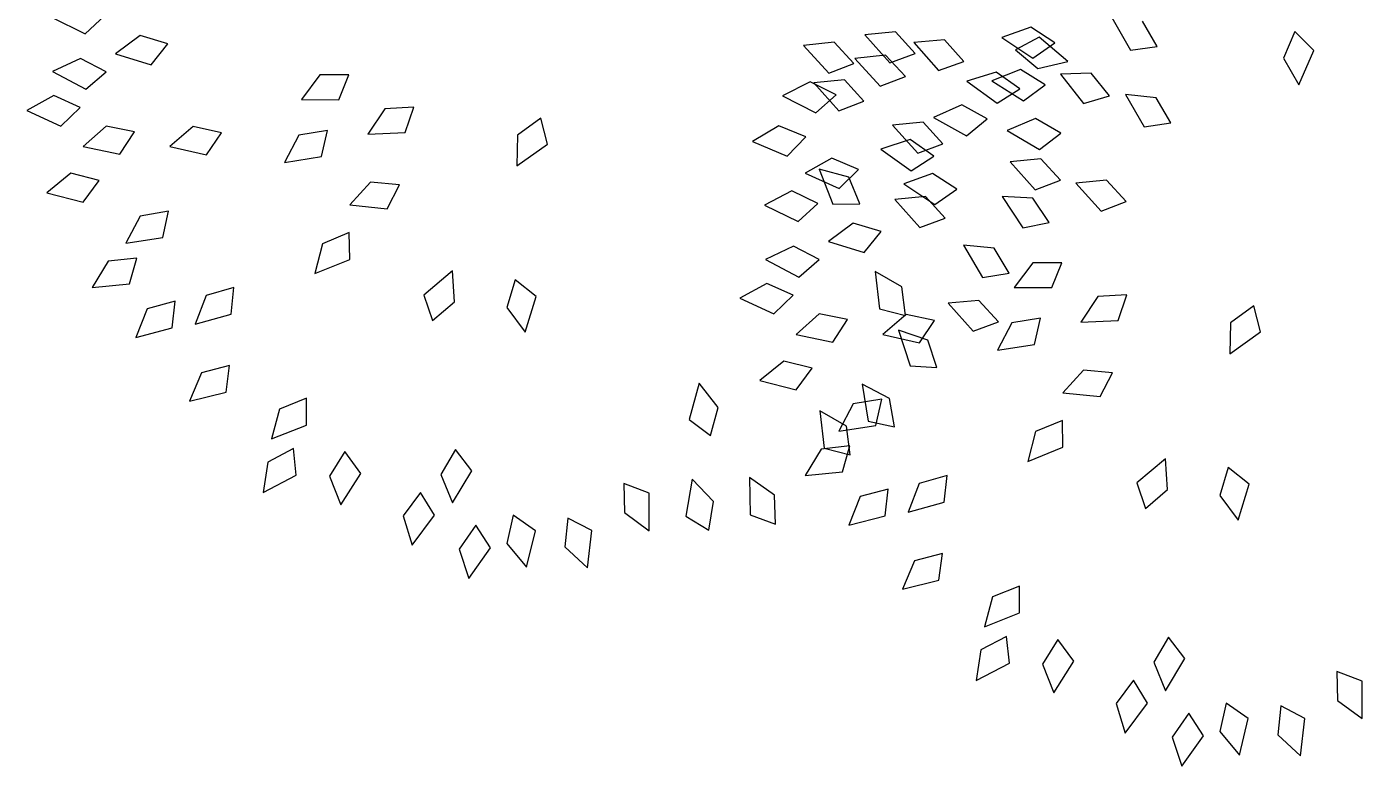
# Model space of a CAD drawing. Header units: millimetres. Extents: x -1705246 to 222838, y -3231245 to 126310.
# Drawn here: x 45312.7 to 45628.9, y -34882.8 to -34707.7 of the extents above; entities that cross this region are included whole.
import ezdxf

# ---------------------------------------------------------------- set-up
doc = ezdxf.new("R2010")
doc.units = ezdxf.units.MM
doc.layers.add('250', color=250, linetype='Continuous')

msp = doc.modelspace()

# ---------------------------------------------------------------- linework, layer by layer
at = {"layer": '250', "color": 251}
for p, q in [((45318.53, -34705.43), (45326.5, -34709.34)), ((45318.53, -34705.43), (45326.5, -34709.34)), ((45326.5, -34709.34), (45331.2, -34705.04)), ((45326.5, -34709.34), (45331.2, -34705.04)), ((45569.67, -34705.49), (45574.05, -34713.22)), ((45569.67, -34705.49), (45574.05, -34713.22)), ((45518.39, -34708.92), (45511.13, -34709.61)), ((45518.39, -34708.92), (45511.13, -34709.61)), ((45523.04, -34713.98), (45518.39, -34708.92)), ((45523.04, -34713.98), (45518.39, -34708.92)), ((45550.43, -34707.74), (45543.57, -34710.2)), ((45550.43, -34707.74), (45543.57, -34710.2)), ((45556.18, -34711.51), (45550.43, -34707.74)), ((45556.18, -34711.51), (45550.43, -34707.74)), ((45580.36, -34712.32), (45576.91, -34706.38)), ((45580.36, -34712.32), (45576.91, -34706.38)), ((45613, -34708.79), (45610.28, -34715.1)), ((45613, -34708.79), (45610.28, -34715.1)), ((45617.48, -34713.32), (45613, -34708.79)), ((45617.48, -34713.32), (45613, -34708.79)), ((45339.56, -34709.74), (45333.68, -34714.06)), ((45339.56, -34709.74), (45333.68, -34714.06)), ((45346.14, -34711.71), (45339.56, -34709.74)), ((45346.14, -34711.71), (45339.56, -34709.74)), ((45342.17, -34716.68), (45346.14, -34711.71)), ((45342.17, -34716.68), (45346.14, -34711.71)), ((45503.89, -34711.35), (45496.64, -34712.1)), ((45503.89, -34711.35), (45496.64, -34712.1)), ((45496.64, -34712.1), (45502.62, -34718.66)), ((45496.64, -34712.1), (45502.62, -34718.66)), ((45508.57, -34716.39), (45503.89, -34711.35)), ((45508.57, -34716.39), (45503.89, -34711.35)), ((45511.13, -34709.61), (45517.07, -34716.22)), ((45511.13, -34709.61), (45517.07, -34716.22)), ((45529.99, -34710.78), (45522.73, -34711.42)), ((45529.99, -34710.78), (45522.73, -34711.42)), ((45522.73, -34711.42), (45528.61, -34718.07)), ((45522.73, -34711.42), (45528.61, -34718.07)), ((45534.6, -34715.88), (45529.99, -34710.78)), ((45534.6, -34715.88), (45529.99, -34710.78)), ((45543.57, -34710.2), (45550.95, -34715.14)), ((45543.57, -34710.2), (45550.95, -34715.14)), ((45552.46, -34710.15), (45546.85, -34713.17)), ((45552.46, -34710.15), (45546.85, -34713.17)), ((45550.95, -34715.14), (45556.18, -34711.51)), ((45550.95, -34715.14), (45556.18, -34711.51)), ((45559.24, -34715.89), (45552.46, -34710.15)), ((45559.24, -34715.89), (45552.46, -34710.15)), ((45574.05, -34713.22), (45580.36, -34712.32)), ((45574.05, -34713.22), (45580.36, -34712.32)), ((45325.4, -34715.17), (45318.81, -34718.3)), ((45325.4, -34715.17), (45318.81, -34718.3)), ((45331.49, -34718.34), (45325.4, -34715.17)), ((45331.49, -34718.34), (45325.4, -34715.17)), ((45333.68, -34714.06), (45342.17, -34716.68)), ((45333.68, -34714.06), (45342.17, -34716.68)), ((45516.06, -34714.41), (45508.8, -34715.18)), ((45516.06, -34714.41), (45508.8, -34715.18)), ((45508.8, -34715.18), (45514.81, -34721.72)), ((45508.8, -34715.18), (45514.81, -34721.72)), ((45520.75, -34719.43), (45516.06, -34714.41)), ((45520.75, -34719.43), (45516.06, -34714.41)), ((45517.07, -34716.22), (45523.04, -34713.98)), ((45517.07, -34716.22), (45523.04, -34713.98)), ((45546.85, -34713.17), (45552.14, -34717.56)), ((45546.85, -34713.17), (45552.14, -34717.56)), ((45610.28, -34715.1), (45613.89, -34721.44)), ((45610.28, -34715.1), (45613.89, -34721.44)), ((45613.89, -34721.44), (45617.48, -34713.32)), ((45613.89, -34721.44), (45617.48, -34713.32)), ((45318.81, -34718.3), (45326.65, -34722.48)), ((45318.81, -34718.3), (45326.65, -34722.48)), ((45326.65, -34722.48), (45331.49, -34718.34)), ((45326.65, -34722.48), (45331.49, -34718.34)), ((45502.62, -34718.66), (45508.57, -34716.39)), ((45502.62, -34718.66), (45508.57, -34716.39)), ((45528.61, -34718.07), (45534.6, -34715.88)), ((45528.61, -34718.07), (45534.6, -34715.88)), ((45542.29, -34718.4), (45535.34, -34720.58)), ((45542.29, -34718.4), (45535.34, -34720.58)), ((45548.04, -34717.84), (45541.24, -34720.48)), ((45548.04, -34717.84), (45541.24, -34720.48)), ((45547.89, -34722.38), (45542.29, -34718.4)), ((45547.89, -34722.38), (45542.29, -34718.4)), ((45553.88, -34721.45), (45548.04, -34717.84)), ((45553.88, -34721.45), (45548.04, -34717.84)), ((45552.14, -34717.56), (45559.24, -34715.89)), ((45552.14, -34717.56), (45559.24, -34715.89)), ((45564.73, -34718.68), (45557.45, -34718.93)), ((45564.73, -34718.68), (45557.45, -34718.93)), ((45569.06, -34724.02), (45564.73, -34718.68)), ((45569.06, -34724.02), (45564.73, -34718.68)), ((45382.09, -34719.09), (45377.72, -34724.93)), ((45382.09, -34719.09), (45377.72, -34724.93)), ((45388.96, -34719.06), (45382.09, -34719.09)), ((45388.96, -34719.06), (45382.09, -34719.09)), ((45386.6, -34724.98), (45388.96, -34719.06)), ((45386.6, -34724.98), (45388.96, -34719.06)), ((45498.21, -34720.76), (45491.67, -34724)), ((45498.21, -34720.76), (45491.67, -34724)), ((45504.35, -34723.83), (45498.21, -34720.76)), ((45504.35, -34723.83), (45498.21, -34720.76)), ((45506.3, -34720.26), (45499.04, -34720.95)), ((45506.3, -34720.26), (45499.04, -34720.95)), ((45499.04, -34720.95), (45504.98, -34727.56)), ((45499.04, -34720.95), (45504.98, -34727.56)), ((45510.94, -34725.32), (45506.3, -34720.26)), ((45510.94, -34725.32), (45506.3, -34720.26)), ((45514.81, -34721.72), (45520.75, -34719.43)), ((45514.81, -34721.72), (45520.75, -34719.43)), ((45535.34, -34720.58), (45542.52, -34725.81)), ((45535.34, -34720.58), (45542.52, -34725.81)), ((45541.24, -34720.48), (45548.74, -34725.22)), ((45541.24, -34720.48), (45548.74, -34725.22)), ((45548.74, -34725.22), (45553.88, -34721.45)), ((45548.74, -34725.22), (45553.88, -34721.45)), ((45557.45, -34718.93), (45562.97, -34725.88)), ((45557.45, -34718.93), (45562.97, -34725.88)), ((45319.08, -34723.97), (45312.69, -34727.48)), ((45319.08, -34723.97), (45312.69, -34727.48)), ((45325.35, -34726.78), (45319.08, -34723.97)), ((45325.35, -34726.78), (45319.08, -34723.97)), ((45377.72, -34724.93), (45386.6, -34724.98)), ((45377.72, -34724.93), (45386.6, -34724.98)), ((45491.67, -34724), (45499.58, -34728.05)), ((45491.67, -34724), (45499.58, -34728.05)), ((45499.58, -34728.05), (45504.35, -34723.83)), ((45499.58, -34728.05), (45504.35, -34723.83)), ((45542.52, -34725.81), (45547.89, -34722.38)), ((45542.52, -34725.81), (45547.89, -34722.38)), ((45562.97, -34725.88), (45569.06, -34724.02)), ((45562.97, -34725.88), (45569.06, -34724.02)), ((45572.85, -34723.7), (45577.32, -34731.37)), ((45580.1, -34724.5), (45572.85, -34723.7)), ((45572.85, -34723.7), (45577.32, -34731.37)), ((45580.1, -34724.5), (45572.85, -34723.7)), ((45583.61, -34730.4), (45580.1, -34724.5)), ((45583.61, -34730.4), (45580.1, -34724.5)), ((45312.69, -34727.48), (45320.76, -34731.2)), ((45312.69, -34727.48), (45320.76, -34731.2)), ((45320.76, -34731.2), (45325.35, -34726.78)), ((45320.76, -34731.2), (45325.35, -34726.78)), ((45397.5, -34727.09), (45393.44, -34733.15)), ((45397.5, -34727.09), (45393.44, -34733.15)), ((45404.36, -34726.7), (45397.5, -34727.09)), ((45404.36, -34726.7), (45397.5, -34727.09)), ((45402.31, -34732.74), (45404.36, -34726.7)), ((45402.31, -34732.74), (45404.36, -34726.7)), ((45504.98, -34727.56), (45510.94, -34725.32)), ((45504.98, -34727.56), (45510.94, -34725.32)), ((45534.09, -34726.16), (45527.45, -34729.16)), ((45534.09, -34726.16), (45527.45, -34729.16)), ((45540.13, -34729.45), (45534.09, -34726.16)), ((45540.13, -34729.45), (45534.09, -34726.16)), ((45331.49, -34731.21), (45326.04, -34736.06)), ((45331.49, -34731.21), (45326.04, -34736.06)), ((45338.23, -34732.55), (45331.49, -34731.21)), ((45338.23, -34732.55), (45331.49, -34731.21)), ((45352.11, -34731.32), (45346.58, -34736.07)), ((45352.11, -34731.32), (45346.58, -34736.07)), ((45358.83, -34732.78), (45352.11, -34731.32)), ((45358.83, -34732.78), (45352.11, -34731.32)), ((45434.43, -34729.29), (45428.87, -34733.32)), ((45434.43, -34729.29), (45428.87, -34733.32)), ((45435.97, -34735.47), (45434.43, -34729.29)), ((45435.97, -34735.47), (45434.43, -34729.29)), ((45490.81, -34731.14), (45484.56, -34734.89)), ((45490.81, -34731.14), (45484.56, -34734.89)), ((45497.18, -34733.71), (45490.81, -34731.14)), ((45497.18, -34733.71), (45490.81, -34731.14)), ((45525, -34730.3), (45517.74, -34731)), ((45525, -34730.3), (45517.74, -34731)), ((45517.74, -34731), (45523.68, -34737.6)), ((45517.74, -34731), (45523.68, -34737.6)), ((45529.64, -34735.37), (45525, -34730.3)), ((45529.64, -34735.37), (45525, -34730.3)), ((45527.45, -34729.16), (45535.21, -34733.49)), ((45527.45, -34729.16), (45535.21, -34733.49)), ((45535.21, -34733.49), (45540.13, -34729.45)), ((45535.21, -34733.49), (45540.13, -34729.45)), ((45551.6, -34729.41), (45544.87, -34732.22)), ((45551.6, -34729.41), (45544.87, -34732.22)), ((45557.54, -34732.88), (45551.6, -34729.41)), ((45557.54, -34732.88), (45551.6, -34729.41)), ((45577.32, -34731.37), (45583.61, -34730.4)), ((45577.32, -34731.37), (45583.61, -34730.4)), ((45334.74, -34737.88), (45338.23, -34732.55)), ((45334.74, -34737.88), (45338.23, -34732.55)), ((45355.24, -34738.04), (45358.83, -34732.78)), ((45355.24, -34738.04), (45358.83, -34732.78)), ((45377.13, -34733.34), (45373.74, -34739.8)), ((45377.13, -34733.34), (45373.74, -34739.8)), ((45383.91, -34732.23), (45377.13, -34733.34)), ((45383.91, -34732.23), (45377.13, -34733.34)), ((45382.52, -34738.44), (45383.91, -34732.23)), ((45382.52, -34738.44), (45383.91, -34732.23)), ((45393.44, -34733.15), (45402.31, -34732.74)), ((45393.44, -34733.15), (45402.31, -34732.74)), ((45428.87, -34733.32), (45428.73, -34740.61)), ((45428.87, -34733.32), (45428.73, -34740.61)), ((45492.76, -34738.29), (45497.18, -34733.71)), ((45492.76, -34738.29), (45497.18, -34733.71)), ((45521.85, -34734.36), (45514.91, -34736.63)), ((45521.85, -34734.36), (45514.91, -34736.63)), ((45527.48, -34738.29), (45521.85, -34734.36)), ((45527.48, -34738.29), (45521.85, -34734.36)), ((45544.87, -34732.22), (45552.5, -34736.77)), ((45544.87, -34732.22), (45552.5, -34736.77)), ((45552.5, -34736.77), (45557.54, -34732.88)), ((45552.5, -34736.77), (45557.54, -34732.88)), ((45326.04, -34736.06), (45334.74, -34737.88)), ((45326.04, -34736.06), (45334.74, -34737.88)), ((45346.58, -34736.07), (45355.24, -34738.04)), ((45346.58, -34736.07), (45355.24, -34738.04)), ((45428.73, -34740.61), (45435.97, -34735.47)), ((45428.73, -34740.61), (45435.97, -34735.47)), ((45484.56, -34734.89), (45492.76, -34738.29)), ((45484.56, -34734.89), (45492.76, -34738.29)), ((45514.91, -34736.63), (45522.15, -34741.77)), ((45514.91, -34736.63), (45522.15, -34741.77)), ((45523.68, -34737.6), (45529.64, -34735.37)), ((45523.68, -34737.6), (45529.64, -34735.37)), ((45373.74, -34739.8), (45382.52, -34738.44)), ((45373.74, -34739.8), (45382.52, -34738.44)), ((45503.33, -34738.77), (45496.99, -34742.37)), ((45503.33, -34738.77), (45496.99, -34742.37)), ((45509.64, -34741.5), (45503.33, -34738.77)), ((45509.64, -34741.5), (45503.33, -34738.77)), ((45522.15, -34741.77), (45527.48, -34738.29)), ((45522.15, -34741.77), (45527.48, -34738.29)), ((45552.83, -34738.96), (45545.58, -34739.65)), ((45552.83, -34738.96), (45545.58, -34739.65)), ((45545.58, -34739.65), (45551.52, -34746.26)), ((45545.58, -34739.65), (45551.52, -34746.26)), ((45557.48, -34744.02), (45552.83, -34738.96)), ((45557.48, -34744.02), (45552.83, -34738.96)), ((45323.15, -34742.39), (45317.48, -34746.98)), ((45323.15, -34742.39), (45317.48, -34746.98)), ((45329.82, -34744.05), (45323.15, -34742.39)), ((45329.82, -34744.05), (45323.15, -34742.39)), ((45326.08, -34749.21), (45329.82, -34744.05)), ((45326.08, -34749.21), (45329.82, -34744.05)), ((45496.99, -34742.37), (45505.11, -34745.98)), ((45496.99, -34742.37), (45505.11, -34745.98)), ((45500.36, -34741.39), (45503.61, -34749.66)), ((45507.4, -34743.28), (45500.36, -34741.39)), ((45500.36, -34741.39), (45503.61, -34749.66)), ((45507.4, -34743.28), (45500.36, -34741.39)), ((45505.11, -34745.98), (45509.64, -34741.5)), ((45505.11, -34745.98), (45509.64, -34741.5)), ((45509.98, -34749.65), (45507.4, -34743.28)), ((45509.98, -34749.65), (45507.4, -34743.28)), ((45527.21, -34742.4), (45520.35, -34744.88)), ((45527.21, -34742.4), (45520.35, -34744.88)), ((45532.97, -34746.15), (45527.21, -34742.4)), ((45532.97, -34746.15), (45527.21, -34742.4)), ((45551.52, -34746.26), (45557.48, -34744.02)), ((45551.52, -34746.26), (45557.48, -34744.02)), ((45568.41, -34744.04), (45561.15, -34744.73)), ((45568.41, -34744.04), (45561.15, -34744.73)), ((45573.05, -34749.1), (45568.41, -34744.04)), ((45573.05, -34749.1), (45568.41, -34744.04)), ((45317.48, -34746.98), (45326.08, -34749.21)), ((45317.48, -34746.98), (45326.08, -34749.21)), ((45394.12, -34744.48), (45389.21, -34749.88)), ((45394.12, -34744.48), (45389.21, -34749.88)), ((45400.96, -34745.11), (45394.12, -34744.48)), ((45400.96, -34745.11), (45394.12, -34744.48)), ((45398.04, -34750.78), (45400.96, -34745.11)), ((45398.04, -34750.78), (45400.96, -34745.11)), ((45493.84, -34746.56), (45487.37, -34749.91)), ((45493.84, -34746.56), (45487.37, -34749.91)), ((45500.04, -34749.52), (45493.84, -34746.56)), ((45500.04, -34749.52), (45493.84, -34746.56)), ((45520.35, -34744.88), (45527.75, -34749.8)), ((45520.35, -34744.88), (45527.75, -34749.8)), ((45527.75, -34749.8), (45532.97, -34746.15)), ((45527.75, -34749.8), (45532.97, -34746.15)), ((45561.15, -34744.73), (45567.09, -34751.33)), ((45561.15, -34744.73), (45567.09, -34751.33)), ((45389.21, -34749.88), (45398.04, -34750.78)), ((45389.21, -34749.88), (45398.04, -34750.78)), ((45487.37, -34749.91), (45495.34, -34753.82)), ((45487.37, -34749.91), (45495.34, -34753.82)), ((45495.34, -34753.82), (45500.04, -34749.52)), ((45495.34, -34753.82), (45500.04, -34749.52)), ((45503.61, -34749.66), (45509.98, -34749.65)), ((45503.61, -34749.66), (45509.98, -34749.65)), ((45525.5, -34747.91), (45518.25, -34748.6)), ((45525.5, -34747.91), (45518.25, -34748.6)), ((45518.25, -34748.6), (45524.19, -34755.21)), ((45518.25, -34748.6), (45524.19, -34755.21)), ((45530.15, -34752.97), (45525.5, -34747.91)), ((45530.15, -34752.97), (45525.5, -34747.91)), ((45550.96, -34748.3), (45543.68, -34747.91)), ((45543.68, -34747.91), (45548.57, -34755.33)), ((45550.96, -34748.3), (45543.68, -34747.91)), ((45543.68, -34747.91), (45548.57, -34755.33)), ((45554.8, -34754), (45550.96, -34748.3)), ((45554.8, -34754), (45550.96, -34748.3)), ((45567.09, -34751.33), (45573.05, -34749.1)), ((45567.09, -34751.33), (45573.05, -34749.1)), ((45339.52, -34752.5), (45336.14, -34758.96)), ((45339.52, -34752.5), (45336.14, -34758.96)), ((45346.3, -34751.38), (45339.52, -34752.5)), ((45346.3, -34751.38), (45339.52, -34752.5)), ((45344.91, -34757.6), (45346.3, -34751.38)), ((45344.91, -34757.6), (45346.3, -34751.38)), ((45524.19, -34755.21), (45530.15, -34752.97)), ((45524.19, -34755.21), (45530.15, -34752.97)), ((45389.08, -34756.41), (45382.75, -34759.06)), ((45389.08, -34756.41), (45382.75, -34759.06)), ((45389.17, -34762.78), (45389.08, -34756.41)), ((45389.17, -34762.78), (45389.08, -34756.41)), ((45508.4, -34754.23), (45502.52, -34758.54)), ((45508.4, -34754.23), (45502.52, -34758.54)), ((45514.98, -34756.19), (45508.4, -34754.23)), ((45514.98, -34756.19), (45508.4, -34754.23)), ((45511.01, -34761.17), (45514.98, -34756.19)), ((45511.01, -34761.17), (45514.98, -34756.19)), ((45548.57, -34755.33), (45554.8, -34754)), ((45548.57, -34755.33), (45554.8, -34754)), ((45336.14, -34758.96), (45344.91, -34757.6)), ((45336.14, -34758.96), (45344.91, -34757.6)), ((45382.75, -34759.06), (45380.94, -34766.13)), ((45382.75, -34759.06), (45380.94, -34766.13)), ((45494.24, -34759.66), (45487.65, -34762.78)), ((45494.24, -34759.66), (45487.65, -34762.78)), ((45500.33, -34762.83), (45494.24, -34759.66)), ((45500.33, -34762.83), (45494.24, -34759.66)), ((45502.52, -34758.54), (45511.01, -34761.17)), ((45502.52, -34758.54), (45511.01, -34761.17)), ((45534.5, -34759.42), (45539.04, -34767.05)), ((45541.76, -34760.15), (45534.5, -34759.42)), ((45534.5, -34759.42), (45539.04, -34767.05)), ((45541.76, -34760.15), (45534.5, -34759.42)), ((45338.79, -34762.46), (45331.96, -34763.19)), ((45338.79, -34762.46), (45331.96, -34763.19)), ((45337.05, -34768.59), (45338.79, -34762.46)), ((45337.05, -34768.59), (45338.79, -34762.46)), ((45380.94, -34766.13), (45389.17, -34762.78)), ((45380.94, -34766.13), (45389.17, -34762.78)), ((45487.65, -34762.78), (45495.49, -34766.97)), ((45487.65, -34762.78), (45495.49, -34766.97)), ((45495.49, -34766.97), (45500.33, -34762.83)), ((45495.49, -34766.97), (45500.33, -34762.83)), ((45545.33, -34766.01), (45541.76, -34760.15)), ((45545.33, -34766.01), (45541.76, -34760.15)), ((45331.96, -34763.19), (45328.21, -34769.45)), ((45331.96, -34763.19), (45328.21, -34769.45)), ((45413.51, -34765.51), (45406.71, -34771.22)), ((45413.51, -34765.51), (45406.71, -34771.22)), ((45413.96, -34772.79), (45413.51, -34765.51)), ((45413.96, -34772.79), (45413.51, -34765.51)), ((45519.89, -34769.27), (45513.57, -34765.64)), ((45513.57, -34765.64), (45514.6, -34774.47)), ((45519.89, -34769.27), (45513.57, -34765.64)), ((45513.57, -34765.64), (45514.6, -34774.47)), ((45539.04, -34767.05), (45545.33, -34766.01)), ((45539.04, -34767.05), (45545.33, -34766.01)), ((45550.92, -34763.58), (45546.55, -34769.41)), ((45550.92, -34763.58), (45546.55, -34769.41)), ((45557.79, -34763.55), (45550.92, -34763.58)), ((45557.79, -34763.55), (45550.92, -34763.58)), ((45555.44, -34769.46), (45557.79, -34763.55)), ((45555.44, -34769.46), (45557.79, -34763.55)), ((45328.21, -34769.45), (45337.05, -34768.59)), ((45328.21, -34769.45), (45337.05, -34768.59)), ((45361.77, -34769.43), (45355.17, -34771.32)), ((45361.77, -34769.43), (45355.17, -34771.32)), ((45361.11, -34775.77), (45361.77, -34769.43)), ((45361.11, -34775.77), (45361.77, -34769.43)), ((45428.32, -34767.6), (45426.4, -34774.19)), ((45428.32, -34767.6), (45426.4, -34774.19)), ((45433.32, -34771.54), (45428.32, -34767.6)), ((45433.32, -34771.54), (45428.32, -34767.6)), ((45487.92, -34768.46), (45481.52, -34771.96)), ((45487.92, -34768.46), (45481.52, -34771.96)), ((45494.18, -34771.27), (45487.92, -34768.46)), ((45494.18, -34771.27), (45487.92, -34768.46)), ((45520.76, -34776.08), (45519.89, -34769.27)), ((45520.76, -34776.08), (45519.89, -34769.27)), ((45546.55, -34769.41), (45555.44, -34769.46)), ((45546.55, -34769.41), (45555.44, -34769.46)), ((45347.87, -34772.65), (45341.24, -34774.46)), ((45347.87, -34772.65), (45341.24, -34774.46)), ((45347.12, -34778.98), (45347.87, -34772.65)), ((45347.12, -34778.98), (45347.87, -34772.65)), ((45355.17, -34771.32), (45352.55, -34778.13)), ((45355.17, -34771.32), (45352.55, -34778.13)), ((45406.71, -34771.22), (45408.74, -34777.25)), ((45406.71, -34771.22), (45408.74, -34777.25)), ((45430.75, -34780.04), (45433.32, -34771.54)), ((45430.75, -34780.04), (45433.32, -34771.54)), ((45481.52, -34771.96), (45489.59, -34775.68)), ((45481.52, -34771.96), (45489.59, -34775.68)), ((45489.59, -34775.68), (45494.18, -34771.27)), ((45489.59, -34775.68), (45494.18, -34771.27)), ((45538.13, -34772.47), (45530.87, -34773.17)), ((45538.13, -34772.47), (45530.87, -34773.17)), ((45542.77, -34777.54), (45538.13, -34772.47)), ((45542.77, -34777.54), (45538.13, -34772.47)), ((45566.34, -34771.58), (45562.28, -34777.64)), ((45566.34, -34771.58), (45562.28, -34777.64)), ((45573.19, -34771.19), (45566.34, -34771.58)), ((45573.19, -34771.19), (45566.34, -34771.58)), ((45571.15, -34777.22), (45573.19, -34771.19)), ((45571.15, -34777.22), (45573.19, -34771.19)), ((45341.24, -34774.46), (45338.53, -34781.23)), ((45341.24, -34774.46), (45338.53, -34781.23)), ((45352.55, -34778.13), (45361.11, -34775.77)), ((45352.55, -34778.13), (45361.11, -34775.77)), ((45408.74, -34777.25), (45413.96, -34772.79)), ((45408.74, -34777.25), (45413.96, -34772.79)), ((45426.4, -34774.19), (45430.75, -34780.04)), ((45426.4, -34774.19), (45430.75, -34780.04)), ((45500.33, -34775.69), (45494.88, -34780.54)), ((45500.33, -34775.69), (45494.88, -34780.54)), ((45507.07, -34777.04), (45500.33, -34775.69)), ((45507.07, -34777.04), (45500.33, -34775.69)), ((45514.6, -34774.47), (45520.76, -34776.08)), ((45514.6, -34774.47), (45520.76, -34776.08)), ((45520.95, -34775.8), (45515.42, -34780.55)), ((45520.95, -34775.8), (45515.42, -34780.55)), ((45527.66, -34777.27), (45520.95, -34775.8)), ((45527.66, -34777.27), (45520.95, -34775.8)), ((45530.87, -34773.17), (45536.81, -34779.77)), ((45530.87, -34773.17), (45536.81, -34779.77)), ((45603.27, -34773.77), (45597.71, -34777.8)), ((45603.27, -34773.77), (45597.71, -34777.8)), ((45604.81, -34779.95), (45603.27, -34773.77)), ((45604.81, -34779.95), (45603.27, -34773.77)), ((45338.53, -34781.23), (45347.12, -34778.98)), ((45338.53, -34781.23), (45347.12, -34778.98)), ((45503.57, -34782.36), (45507.07, -34777.04)), ((45503.57, -34782.36), (45507.07, -34777.04)), ((45524.08, -34782.53), (45527.66, -34777.27)), ((45524.08, -34782.53), (45527.66, -34777.27)), ((45536.81, -34779.77), (45542.77, -34777.54)), ((45536.81, -34779.77), (45542.77, -34777.54)), ((45545.97, -34777.83), (45542.57, -34784.28)), ((45545.97, -34777.83), (45542.57, -34784.28)), ((45552.74, -34776.71), (45545.97, -34777.83)), ((45552.74, -34776.71), (45545.97, -34777.83)), ((45551.35, -34782.93), (45552.74, -34776.71)), ((45551.35, -34782.93), (45552.74, -34776.71)), ((45562.28, -34777.64), (45571.15, -34777.22)), ((45562.28, -34777.64), (45571.15, -34777.22)), ((45597.71, -34777.8), (45597.56, -34785.1)), ((45597.71, -34777.8), (45597.56, -34785.1)), ((45494.88, -34780.54), (45503.57, -34782.36)), ((45494.88, -34780.54), (45503.57, -34782.36)), ((45515.42, -34780.55), (45524.08, -34782.53)), ((45515.42, -34780.55), (45524.08, -34782.53)), ((45519.15, -34779.55), (45521.88, -34788)), ((45526.06, -34781.87), (45519.15, -34779.55)), ((45519.15, -34779.55), (45521.88, -34788)), ((45526.06, -34781.87), (45519.15, -34779.55)), ((45528.24, -34788.39), (45526.06, -34781.87)), ((45528.24, -34788.39), (45526.06, -34781.87)), ((45597.56, -34785.1), (45604.81, -34779.95)), ((45597.56, -34785.1), (45604.81, -34779.95)), ((45542.57, -34784.28), (45551.35, -34782.93)), ((45542.57, -34784.28), (45551.35, -34782.93)), ((45360.7, -34787.9), (45354.05, -34789.62)), ((45360.7, -34787.9), (45354.05, -34789.62)), ((45359.88, -34794.22), (45360.7, -34787.9)), ((45359.88, -34794.22), (45360.7, -34787.9)), ((45491.99, -34786.88), (45486.32, -34791.46)), ((45491.99, -34786.88), (45486.32, -34791.46)), ((45498.66, -34788.53), (45491.99, -34786.88)), ((45498.66, -34788.53), (45491.99, -34786.88)), ((45521.88, -34788), (45528.24, -34788.39)), ((45521.88, -34788), (45528.24, -34788.39)), ((45354.05, -34789.62), (45351.26, -34796.36)), ((45354.05, -34789.62), (45351.26, -34796.36)), ((45486.32, -34791.46), (45494.92, -34793.69)), ((45486.32, -34791.46), (45494.92, -34793.69)), ((45494.92, -34793.69), (45498.66, -34788.53)), ((45494.92, -34793.69), (45498.66, -34788.53)), ((45562.95, -34788.97), (45558.04, -34794.36)), ((45562.95, -34788.97), (45558.04, -34794.36)), ((45569.79, -34789.6), (45562.95, -34788.97)), ((45569.79, -34789.6), (45562.95, -34788.97)), ((45566.88, -34795.26), (45569.79, -34789.6)), ((45566.88, -34795.26), (45569.79, -34789.6)), ((45351.26, -34796.36), (45359.88, -34794.22)), ((45351.26, -34796.36), (45359.88, -34794.22)), ((45471.94, -34792.09), (45469.55, -34800.65)), ((45471.94, -34792.09), (45469.55, -34800.65)), ((45476.42, -34797.85), (45471.94, -34792.09)), ((45476.42, -34797.85), (45471.94, -34792.09)), ((45510.51, -34792.31), (45511.92, -34801.08)), ((45516.99, -34795.67), (45510.51, -34792.31)), ((45510.51, -34792.31), (45511.92, -34801.08)), ((45516.99, -34795.67), (45510.51, -34792.31)), ((45558.04, -34794.36), (45566.88, -34795.26)), ((45558.04, -34794.36), (45566.88, -34795.26)), ((45378.93, -34795.64), (45372.56, -34798.22)), ((45378.93, -34795.64), (45372.56, -34798.22)), ((45378.94, -34802.01), (45378.93, -34795.64)), ((45378.94, -34802.01), (45378.93, -34795.64)), ((45474.63, -34804.48), (45476.42, -34797.85)), ((45474.63, -34804.48), (45476.42, -34797.85)), ((45508.36, -34796.99), (45504.97, -34803.45)), ((45508.36, -34796.99), (45504.97, -34803.45)), ((45515.14, -34795.87), (45508.36, -34796.99)), ((45515.14, -34795.87), (45508.36, -34796.99)), ((45513.75, -34802.08), (45515.14, -34795.87)), ((45513.75, -34802.08), (45515.14, -34795.87)), ((45518.15, -34802.44), (45516.99, -34795.67)), ((45518.15, -34802.44), (45516.99, -34795.67)), ((45372.56, -34798.22), (45370.67, -34805.26)), ((45372.56, -34798.22), (45370.67, -34805.26)), ((45469.55, -34800.65), (45474.63, -34804.48)), ((45469.55, -34800.65), (45474.63, -34804.48)), ((45500.48, -34798.63), (45501.5, -34807.45)), ((45506.8, -34802.26), (45500.48, -34798.63)), ((45500.48, -34798.63), (45501.5, -34807.45)), ((45506.8, -34802.26), (45500.48, -34798.63)), ((45511.92, -34801.08), (45518.15, -34802.44)), ((45511.92, -34801.08), (45518.15, -34802.44)), ((45557.92, -34800.9), (45551.58, -34803.55)), ((45557.92, -34800.9), (45551.58, -34803.55)), ((45558, -34807.27), (45557.92, -34800.9)), ((45558, -34807.27), (45557.92, -34800.9)), ((45370.67, -34805.26), (45378.94, -34802.01)), ((45370.67, -34805.26), (45378.94, -34802.01)), ((45504.97, -34803.45), (45513.75, -34802.08)), ((45504.97, -34803.45), (45513.75, -34802.08)), ((45507.66, -34809.07), (45506.8, -34802.26)), ((45507.66, -34809.07), (45506.8, -34802.26)), ((45551.58, -34803.55), (45549.78, -34810.61)), ((45551.58, -34803.55), (45549.78, -34810.61)), ((45507.63, -34806.95), (45500.8, -34807.68)), ((45507.63, -34806.95), (45500.8, -34807.68)), ((45505.89, -34813.07), (45507.63, -34806.95)), ((45505.89, -34813.07), (45507.63, -34806.95)), ((45549.78, -34810.61), (45558, -34807.27)), ((45549.78, -34810.61), (45558, -34807.27)), ((45375.85, -34807.55), (45369.79, -34810.78)), ((45375.85, -34807.55), (45369.79, -34810.78)), ((45376.53, -34813.88), (45375.85, -34807.55)), ((45376.53, -34813.88), (45375.85, -34807.55)), ((45388.05, -34808.29), (45384.42, -34814.12)), ((45388.05, -34808.29), (45384.42, -34814.12)), ((45391.81, -34813.43), (45388.05, -34808.29)), ((45391.81, -34813.43), (45388.05, -34808.29)), ((45414.23, -34807.75), (45410.74, -34813.67)), ((45414.23, -34807.75), (45410.74, -34813.67)), ((45418.11, -34812.81), (45414.23, -34807.75)), ((45418.11, -34812.81), (45414.23, -34807.75)), ((45500.8, -34807.68), (45497.05, -34813.93)), ((45500.8, -34807.68), (45497.05, -34813.93)), ((45501.5, -34807.45), (45507.66, -34809.07)), ((45501.5, -34807.45), (45507.66, -34809.07)), ((45582.35, -34809.99), (45575.54, -34815.7)), ((45582.35, -34809.99), (45575.54, -34815.7)), ((45582.79, -34817.27), (45582.35, -34809.99)), ((45582.79, -34817.27), (45582.35, -34809.99)), ((45369.79, -34810.78), (45368.65, -34817.98)), ((45369.79, -34810.78), (45368.65, -34817.98)), ((45387.04, -34820.92), (45391.81, -34813.43)), ((45387.04, -34820.92), (45391.81, -34813.43)), ((45410.74, -34813.67), (45413.52, -34820.41)), ((45410.74, -34813.67), (45413.52, -34820.41)), ((45413.52, -34820.41), (45418.11, -34812.81)), ((45413.52, -34820.41), (45418.11, -34812.81)), ((45497.05, -34813.93), (45505.89, -34813.07)), ((45497.05, -34813.93), (45505.89, -34813.07)), ((45597.15, -34812.08), (45595.23, -34818.68)), ((45597.15, -34812.08), (45595.23, -34818.68)), ((45602.16, -34816.02), (45597.15, -34812.08)), ((45602.16, -34816.02), (45597.15, -34812.08)), ((45368.65, -34817.98), (45376.53, -34813.88)), ((45368.65, -34817.98), (45376.53, -34813.88)), ((45384.42, -34814.12), (45387.04, -34820.92)), ((45384.42, -34814.12), (45387.04, -34820.92)), ((45460.05, -34818.13), (45454.1, -34815.85)), ((45454.1, -34815.85), (45454.22, -34822.72)), ((45460.05, -34818.13), (45454.1, -34815.85)), ((45454.1, -34815.85), (45454.22, -34822.72)), ((45470.3, -34814.82), (45468.75, -34823.57)), ((45470.3, -34814.82), (45468.75, -34823.57)), ((45475.32, -34820.12), (45470.3, -34814.82)), ((45475.32, -34820.12), (45470.3, -34814.82)), ((45483.83, -34814.38), (45484.02, -34823.26)), ((45489.78, -34818.59), (45483.83, -34814.38)), ((45483.83, -34814.38), (45484.02, -34823.26)), ((45489.78, -34818.59), (45483.83, -34814.38)), ((45524.01, -34815.81), (45521.38, -34822.61)), ((45524.01, -34815.81), (45521.38, -34822.61)), ((45530.61, -34813.92), (45524.01, -34815.81)), ((45530.61, -34813.92), (45524.01, -34815.81)), ((45529.94, -34820.25), (45530.61, -34813.92)), ((45529.94, -34820.25), (45530.61, -34813.92)), ((45575.54, -34815.7), (45577.58, -34821.74)), ((45575.54, -34815.7), (45577.58, -34821.74)), ((45599.59, -34824.53), (45602.16, -34816.02)), ((45599.59, -34824.53), (45602.16, -34816.02)), ((45405.91, -34817.94), (45401.85, -34823.48)), ((45405.91, -34817.94), (45401.85, -34823.48)), ((45409.26, -34823.35), (45405.91, -34817.94)), ((45409.26, -34823.35), (45405.91, -34817.94)), ((45460.11, -34827.01), (45460.05, -34818.13)), ((45460.11, -34827.01), (45460.05, -34818.13)), ((45490, -34825.45), (45489.78, -34818.59)), ((45490, -34825.45), (45489.78, -34818.59)), ((45510.08, -34818.94), (45507.36, -34825.71)), ((45510.08, -34818.94), (45507.36, -34825.71)), ((45516.7, -34817.14), (45510.08, -34818.94)), ((45516.7, -34817.14), (45510.08, -34818.94)), ((45515.96, -34823.46), (45516.7, -34817.14)), ((45515.96, -34823.46), (45516.7, -34817.14)), ((45577.58, -34821.74), (45582.79, -34817.27)), ((45577.58, -34821.74), (45582.79, -34817.27)), ((45595.23, -34818.68), (45599.59, -34824.53)), ((45595.23, -34818.68), (45599.59, -34824.53)), ((45454.22, -34822.72), (45460.11, -34827.01)), ((45454.22, -34822.72), (45460.11, -34827.01)), ((45474.18, -34826.89), (45475.32, -34820.12)), ((45474.18, -34826.89), (45475.32, -34820.12)), ((45521.38, -34822.61), (45529.94, -34820.25)), ((45521.38, -34822.61), (45529.94, -34820.25)), ((45401.85, -34823.48), (45403.95, -34830.47)), ((45401.85, -34823.48), (45403.95, -34830.47)), ((45403.95, -34830.47), (45409.26, -34823.35)), ((45403.95, -34830.47), (45409.26, -34823.35)), ((45419.01, -34825.74), (45415.09, -34831.39)), ((45419.01, -34825.74), (45415.09, -34831.39)), ((45422.5, -34831.06), (45419.01, -34825.74)), ((45422.5, -34831.06), (45419.01, -34825.74)), ((45427.9, -34823.36), (45426.37, -34830.06)), ((45427.9, -34823.36), (45426.37, -34830.06)), ((45433.13, -34827.01), (45427.9, -34823.36)), ((45433.13, -34827.01), (45427.9, -34823.36)), ((45440.84, -34824.02), (45440.14, -34830.86)), ((45440.84, -34824.02), (45440.14, -34830.86)), ((45446.47, -34827), (45440.84, -34824.02)), ((45446.47, -34827), (45440.84, -34824.02)), ((45468.75, -34823.57), (45474.18, -34826.89)), ((45468.75, -34823.57), (45474.18, -34826.89)), ((45484.02, -34823.26), (45490, -34825.45)), ((45484.02, -34823.26), (45490, -34825.45)), ((45507.36, -34825.71), (45515.96, -34823.46)), ((45507.36, -34825.71), (45515.96, -34823.46)), ((45431.05, -34835.65), (45433.13, -34827.01)), ((45431.05, -34835.65), (45433.13, -34827.01)), ((45445.48, -34835.82), (45446.47, -34827)), ((45445.48, -34835.82), (45446.47, -34827)), ((45415.09, -34831.39), (45417.37, -34838.31)), ((45415.09, -34831.39), (45417.37, -34838.31)), ((45417.37, -34838.31), (45422.5, -34831.06)), ((45417.37, -34838.31), (45422.5, -34831.06)), ((45426.37, -34830.06), (45431.05, -34835.65)), ((45426.37, -34830.06), (45431.05, -34835.65)), ((45440.14, -34830.86), (45445.48, -34835.82)), ((45440.14, -34830.86), (45445.48, -34835.82)), ((45529.54, -34832.38), (45522.89, -34834.11)), ((45529.54, -34832.38), (45522.89, -34834.11)), ((45528.71, -34838.7), (45529.54, -34832.38)), ((45528.71, -34838.7), (45529.54, -34832.38)), ((45522.89, -34834.11), (45520.09, -34840.84)), ((45522.89, -34834.11), (45520.09, -34840.84)), ((45520.09, -34840.84), (45528.71, -34838.7)), ((45520.09, -34840.84), (45528.71, -34838.7)), ((45547.76, -34840.12), (45541.4, -34842.71)), ((45547.76, -34840.12), (45541.4, -34842.71)), ((45547.77, -34846.5), (45547.76, -34840.12)), ((45547.77, -34846.5), (45547.76, -34840.12)), ((45541.4, -34842.71), (45539.51, -34849.75)), ((45541.4, -34842.71), (45539.51, -34849.75)), ((45539.51, -34849.75), (45547.77, -34846.5)), ((45539.51, -34849.75), (45547.77, -34846.5)), ((45544.69, -34852.03), (45538.63, -34855.26)), ((45544.69, -34852.03), (45538.63, -34855.26)), ((45545.37, -34858.37), (45544.69, -34852.03)), ((45545.37, -34858.37), (45544.69, -34852.03)), ((45556.89, -34852.77), (45553.26, -34858.6)), ((45556.89, -34852.77), (45553.26, -34858.6)), ((45560.64, -34857.92), (45556.89, -34852.77)), ((45560.64, -34857.92), (45556.89, -34852.77)), ((45583.07, -34852.24), (45579.58, -34858.16)), ((45583.07, -34852.24), (45579.58, -34858.16)), ((45586.94, -34857.29), (45583.07, -34852.24)), ((45586.94, -34857.29), (45583.07, -34852.24)), ((45538.63, -34855.26), (45537.49, -34862.47)), ((45538.63, -34855.26), (45537.49, -34862.47)), ((45555.87, -34865.41), (45560.64, -34857.92)), ((45555.87, -34865.41), (45560.64, -34857.92)), ((45582.35, -34864.9), (45586.94, -34857.29)), ((45582.35, -34864.9), (45586.94, -34857.29)), ((45537.49, -34862.47), (45545.37, -34858.37)), ((45537.49, -34862.47), (45545.37, -34858.37)), ((45553.26, -34858.6), (45555.87, -34865.41)), ((45553.26, -34858.6), (45555.87, -34865.41)), ((45579.58, -34858.16), (45582.35, -34864.9)), ((45579.58, -34858.16), (45582.35, -34864.9)), ((45628.88, -34862.62), (45622.93, -34860.34)), ((45622.93, -34860.34), (45623.05, -34867.21)), ((45628.88, -34862.62), (45622.93, -34860.34)), ((45622.93, -34860.34), (45623.05, -34867.21)), ((45574.74, -34862.43), (45570.69, -34867.97)), ((45574.74, -34862.43), (45570.69, -34867.97)), ((45578.1, -34867.84), (45574.74, -34862.43)), ((45578.1, -34867.84), (45574.74, -34862.43)), ((45628.95, -34871.5), (45628.88, -34862.62)), ((45628.95, -34871.5), (45628.88, -34862.62)), ((45623.05, -34867.21), (45628.95, -34871.5)), ((45623.05, -34867.21), (45628.95, -34871.5)), ((45570.69, -34867.97), (45572.78, -34874.95)), ((45570.69, -34867.97), (45572.78, -34874.95)), ((45572.78, -34874.95), (45578.1, -34867.84)), ((45572.78, -34874.95), (45578.1, -34867.84)), ((45587.84, -34870.23), (45583.93, -34875.87)), ((45587.84, -34870.23), (45583.93, -34875.87)), ((45591.34, -34875.55), (45587.84, -34870.23)), ((45591.34, -34875.55), (45587.84, -34870.23)), ((45596.74, -34867.85), (45595.2, -34874.54)), ((45596.74, -34867.85), (45595.2, -34874.54)), ((45601.96, -34871.5), (45596.74, -34867.85)), ((45601.96, -34871.5), (45596.74, -34867.85)), ((45609.67, -34868.51), (45608.97, -34875.34)), ((45609.67, -34868.51), (45608.97, -34875.34)), ((45615.31, -34871.48), (45609.67, -34868.51)), ((45615.31, -34871.48), (45609.67, -34868.51)), ((45599.89, -34880.13), (45601.96, -34871.5)), ((45599.89, -34880.13), (45601.96, -34871.5)), ((45614.31, -34880.31), (45615.31, -34871.48)), ((45614.31, -34880.31), (45615.31, -34871.48)), ((45583.93, -34875.87), (45586.21, -34882.8)), ((45583.93, -34875.87), (45586.21, -34882.8)), ((45586.21, -34882.8), (45591.34, -34875.55)), ((45586.21, -34882.8), (45591.34, -34875.55)), ((45595.2, -34874.54), (45599.89, -34880.13)), ((45595.2, -34874.54), (45599.89, -34880.13)), ((45608.97, -34875.34), (45614.31, -34880.31)), ((45608.97, -34875.34), (45614.31, -34880.31))]:
    msp.add_line(p, q, dxfattribs=at)

doc.saveas('drawing.dxf')
